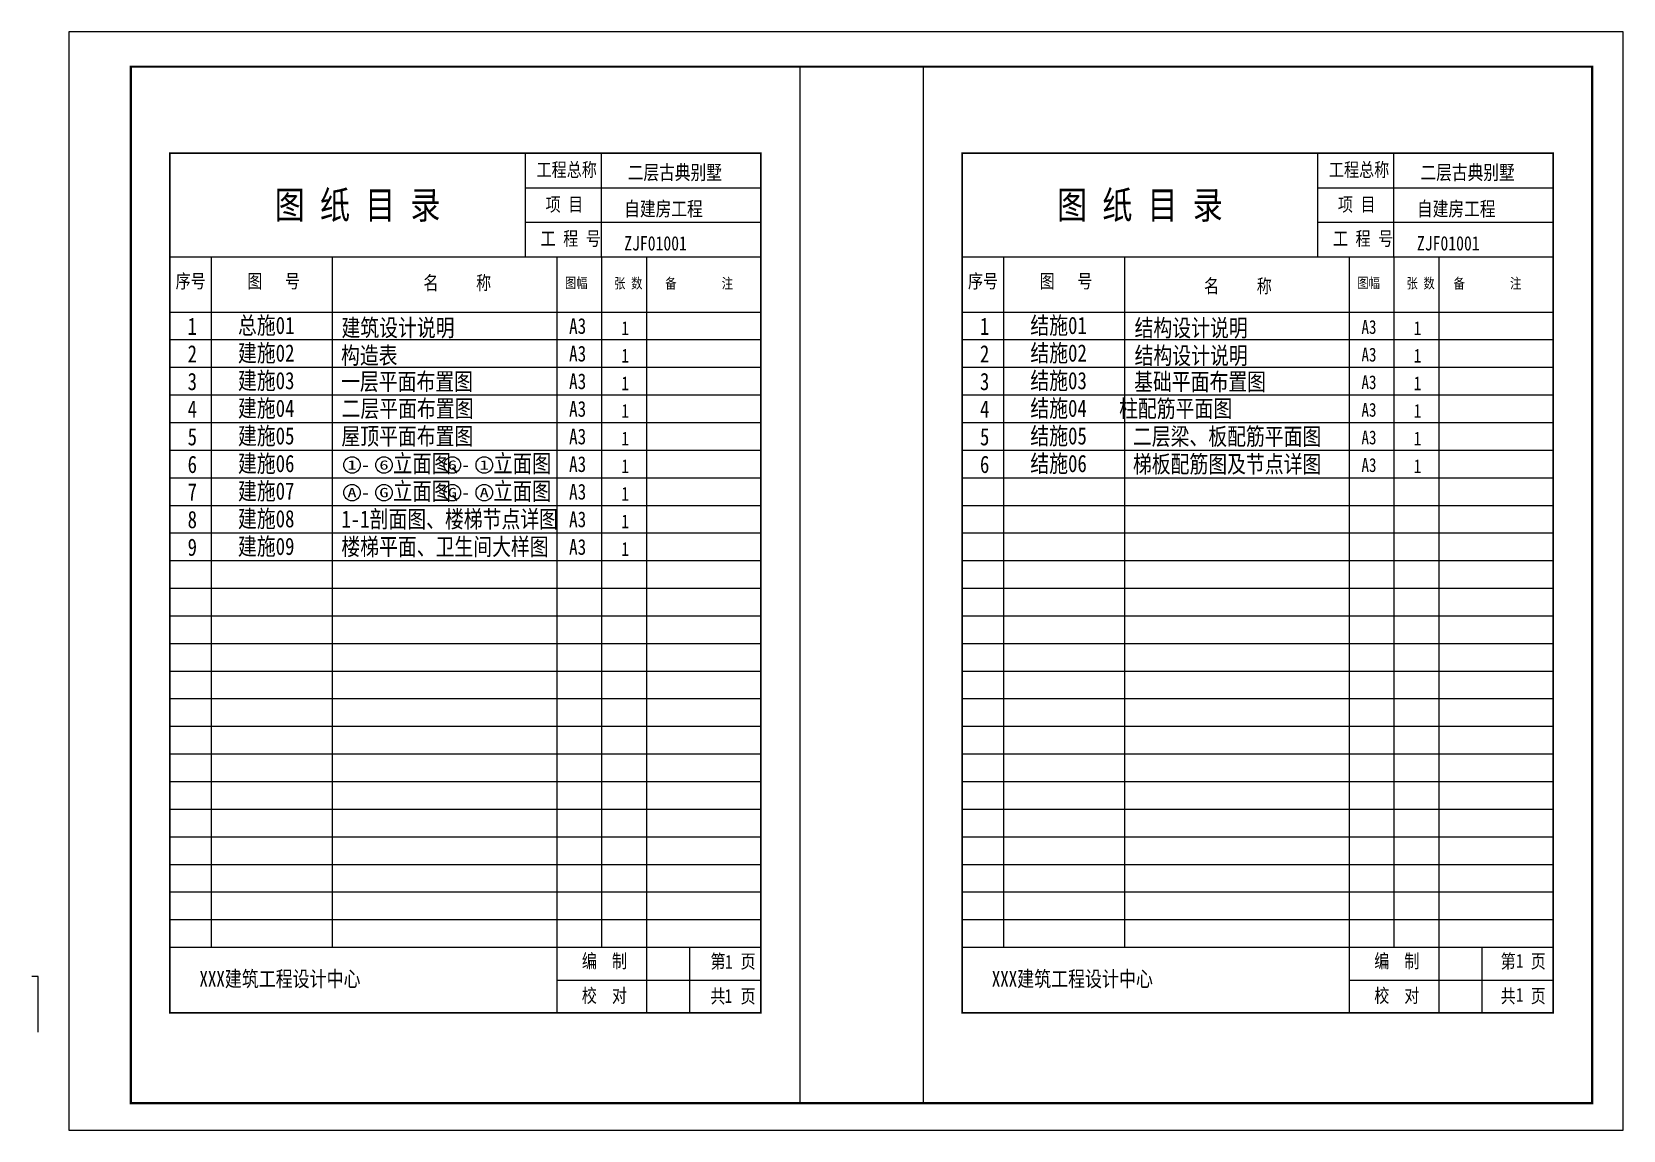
# Model space of a CAD drawing. Header units: millimetres. Extents: x 229 to 43229, y 83 to 29781.
import ezdxf
from ezdxf.enums import TextEntityAlignment as Align

# ---------------------------------------------------------------- set-up
doc = ezdxf.new("R2010")
doc.units = ezdxf.units.MM
for name, color, linetype in [('PUB_DIM', 3, 'Continuous'), ('PUB_TEXT', 7, 'Continuous'), ('PUB_TITLE', 4, 'Continuous'), ('TOTHER', 7, 'Continuous'), ('图框', 4, 'Continuous')]:
    doc.layers.add(name, color=color, linetype=linetype)
doc.styles.add('汉字', font='SimSun.ttf', dxfattribs={"width": 0.8, "height": 300})

msp = doc.modelspace()

# ---------------------------------------------------------------- linework, layer by layer
at = {"color": 5}
for p, q in [((396, 4236), (229, 4236)), ((396, 2736), (396, 4236))]:
    msp.add_line(p, q, dxfattribs=at)
at = {"layer": 'PUB_DIM'}
for points in [[(20979, 814), (2905, 814), (2905, 28835), (20979, 28835)], [(24315, 814), (42390, 814), (42390, 28835), (24315, 28835)]]:
    msp.add_lwpolyline(points, close=True, dxfattribs=at)
at = {"layer": 'PUB_TEXT'}
for centre in [(8881, 18069), (9744, 18069), (11592, 18069), (12454, 18069), (8881, 17322), (9744, 17322), (11592, 17322), (12454, 17322)]:
    msp.add_circle(centre, 223, dxfattribs=at)
at = {"layer": 'PUB_TITLE'}
for p, q in [((3958, 26497), (19926, 26497)), ((3958, 26497), (3958, 3257)), ((13571, 23697), (13571, 26497)), ((15624, 23697), (15624, 26497)), ((25368, 26497), (25368, 3257)), ((25368, 26497), (41336, 26497)), ((34982, 23697), (34982, 26497)), ((37035, 23697), (37035, 26497)), ((13571, 25564), (19926, 25564)), ((34982, 25564), (41336, 25564)), ((13571, 24631), (19926, 24631)), ((34982, 24631), (41336, 24631)), ((3958, 23697), (19926, 23697)), ((5078, 23697), (5078, 5031)), ((8344, 23697), (8344, 5031)), ((14411, 23697), (14411, 5031)), ((15624, 23697), (15624, 5031)), ((16838, 23697), (16838, 5031)), ((25368, 23697), (41336, 23697)), ((26488, 23697), (26488, 5031)), ((29755, 23697), (29755, 5031)), ((35822, 23697), (35822, 5031)), ((37035, 23697), (37035, 19964)), ((38248, 23697), (38248, 5031)), ((3958, 22204), (19926, 22204)), ((25368, 22204), (41336, 22204)), ((3958, 21457), (19926, 21457)), ((25368, 21457), (41336, 21457)), ((3958, 20711), (19926, 20711)), ((25368, 20711), (41336, 20711)), ((3958, 19964), (19926, 19964)), ((25368, 19964), (41336, 19964)), ((37035, 19964), (37035, 5031)), ((3958, 19217), (19926, 19217)), ((25368, 19217), (41336, 19217)), ((3958, 18471), (19926, 18471)), ((25368, 18471), (41336, 18471)), ((3958, 17724), (19926, 17724)), ((25368, 17724), (41336, 17724)), ((3958, 16977), (19926, 16977)), ((25368, 16977), (41336, 16977)), ((3958, 16231), (19926, 16231)), ((25368, 16231), (41336, 16231)), ((3958, 15484), (19926, 15484)), ((25368, 15484), (41336, 15484)), ((3958, 14737), (19926, 14737)), ((25368, 14737), (41336, 14737)), ((3958, 13991), (19926, 13991)), ((25368, 13991), (41336, 13991)), ((3958, 13244), (19926, 13244)), ((25368, 13244), (41336, 13244)), ((3958, 12497), (19926, 12497)), ((25368, 12497), (41336, 12497)), ((3958, 11751), (19926, 11751)), ((25368, 11751), (41336, 11751)), ((3958, 11004), (19926, 11004)), ((3958, 11004), (19926, 11004)), ((25368, 11004), (41336, 11004)), ((25368, 11004), (41336, 11004)), ((3958, 10257), (19926, 10257)), ((3958, 10257), (19926, 10257)), ((25368, 10257), (41336, 10257)), ((25368, 10257), (41336, 10257)), ((3958, 9511), (19926, 9511)), ((25368, 9511), (41336, 9511)), ((3958, 8764), (19926, 8764)), ((25368, 8764), (41336, 8764)), ((3958, 8017), (19926, 8017)), ((3958, 8017), (19926, 8017)), ((25368, 8017), (41336, 8017)), ((25368, 8017), (41336, 8017)), ((3958, 7271), (19926, 7271)), ((3958, 7271), (19926, 7271)), ((3958, 7271), (19926, 7271)), ((25368, 7271), (41336, 7271)), ((25368, 7271), (41336, 7271)), ((25368, 7271), (41336, 7271)), ((3958, 6524), (19926, 6524)), ((25368, 6524), (41336, 6524)), ((3958, 5777), (19926, 5777)), ((25368, 5777), (41336, 5777)), ((3958, 5031), (19926, 5031)), ((3958, 5031), (19926, 5031)), ((3958, 5031), (19926, 5031)), ((3958, 5031), (19926, 5031)), ((3958, 5031), (19926, 5031)), ((14411, 5031), (14411, 3257)), ((16838, 5031), (16838, 3257)), ((17997, 5031), (17997, 3257)), ((25368, 5031), (41336, 5031)), ((25368, 5031), (41336, 5031)), ((25368, 5031), (41336, 5031)), ((25368, 5031), (41336, 5031)), ((25368, 5031), (41336, 5031)), ((35822, 5031), (35822, 3257)), ((38248, 5031), (38248, 3257)), ((39408, 5031), (39408, 3257)), ((14411, 4144), (19926, 4144)), ((35822, 4144), (41336, 4144))]:
    msp.add_line(p, q, dxfattribs=at)
at = {"layer": 'PUB_TITLE', "const_width": 46.7}
for points in [[(3958, 3257), (19926, 3257), (19926, 26497), (3958, 26497)], [(25368, 3257), (41336, 3257), (41336, 26497), (25368, 26497)]]:
    msp.add_lwpolyline(points, close=True, dxfattribs=at)
at = {"layer": '图框'}
msp.add_lwpolyline([(1229, 29781), (1229, 83), (43229, 83), (43229, 29781)], close=True, dxfattribs=at)
at = {"layer": '图框', "color": 4, "const_width": 56.6}
msp.add_lwpolyline([(2905, 814), (42390, 814), (42390, 28835), (2905, 28835)], close=True, dxfattribs=at)

# ---------------------------------------------------------------- texts
at = {"style": '汉字', "width": 0.8}
for s, height, p in [('工程总称   ', 373.3, (13867, 25865)), ('二层古典别墅', 388.9, (16331, 25785)), ('工程总称   ', 373.3, (35278, 25865)), ('二层古典别墅', 388.9, (37752, 25785)), ('图 纸 目 录', 746.7, (6792, 24726)), ('图 纸 目 录', 746.7, (27932, 24726)), ('项 目', 373.3, (14111, 24928)), ('自建房工程', 388.9, (16236, 24801)), ('项 目', 373.3, (35521, 24928)), ('自建房工程', 388.9, (37657, 24801)), ('工 程 号', 373.3, (13976, 24004)), ('ZJF01001', 388.9, (16236, 23868)), ('工 程 号', 373.3, (35387, 24004)), ('ZJF01001', 388.9, (37657, 23868)), ('序号', 373.3, (4114, 22853)), ('图   号', 373.3, (6051, 22853)), ('名     称', 373.3, (10810, 22808)), ('序号', 373.3, (25525, 22853)), ('图   号', 373.3, (27462, 22853)), ('图幅', 280, (14634, 22853)), ('张 数', 280, (15963, 22842)), ('备        注', 280, (17344, 22840)), ('名     称', 373.3, (31904, 22720)), ('图幅', 280, (36045, 22853)), ('张 数', 280, (37373, 22842)), ('备        注', 280, (38646, 22840)), ('1', 467, (4438, 21587)), ('总施01', 466.7, (5799, 21610)), ('1', 373, (16160, 21584)), ('1', 467, (25848, 21587)), ('结施01', 466.7, (27210, 21610)), ('1', 373, (37571, 21584)), ('2', 467, (4438, 20840)), ('建施02', 466.7, (5799, 20863)), ('1', 373, (16160, 20838)), ('2', 467, (25848, 20840)), ('结施02', 466.7, (27210, 20863)), ('1', 373, (37571, 20838)), ('建施03', 466.7, (5799, 20116)), ('结施03', 466.7, (27210, 20116)), ('3', 467, (4438, 20093)), ('1', 373, (16160, 20091)), ('3', 467, (25848, 20093)), ('1', 373, (37571, 20091)), ('4', 467, (4438, 19347)), ('建施04', 466.7, (5799, 19370)), ('4', 467, (25848, 19347)), ('结施04', 466.7, (27210, 19370)), ('1', 373, (16160, 19344)), ('1', 373, (37571, 19344)), ('5', 467, (4438, 18600)), ('建施05', 466.7, (5799, 18623)), ('1', 373, (16160, 18598)), ('5', 467, (25848, 18600)), ('结施05', 466.7, (27210, 18623)), ('1', 373, (37571, 18598)), ('6', 467, (4438, 17853)), ('建施06', 466.7, (5799, 17876)), ('1', 373, (16160, 17851)), ('6', 467, (25848, 17853)), ('结施06', 466.7, (27210, 17876)), ('1', 373, (37571, 17851)), ('建施07', 466.7, (5799, 17130)), ('7', 467, (4438, 17107)), ('1', 373, (16160, 17104)), ('8', 467, (4438, 16360)), ('建施08', 466.7, (5799, 16383)), ('1', 373, (16160, 16358)), ('9', 467, (4438, 15613)), ('建施09', 466.7, (5799, 15636)), ('1', 373, (16160, 15611)), ('编  制', 373.3, (15091, 4471)), ('第  页', 373.3, (18565, 4461)), ('1', 373, (18961, 4450)), ('编  制', 373.3, (36502, 4471)), ('第  页', 373.3, (39917, 4465)), ('1', 373, (40331, 4476)), ('校  对', 373.3, (15091, 3536)), ('共  页', 373.3, (18565, 3520)), ('1', 373, (18948, 3526)), ('校  对', 373.3, (36502, 3536)), ('共  页', 373.3, (39917, 3525)), ('1', 373, (40330, 3558))]:
    msp.add_text(s, height=height, dxfattribs=at).set_placement(p)
at = {"layer": 'PUB_TEXT', "style": '汉字', "width": 0.8}
for s, height, p in [('建筑设计说明', 466.7, (8595, 21546)), ('结构设计说明', 466.7, (30027, 21540)), ('构造表', 466.7, (8583, 20799)), ('结构设计说明', 466.7, (30027, 20793)), ('一层平面布置图', 466.7, (8585, 20094)), ('基础平面布置图', 466.7, (30014, 20088)), ('二层平面布置图 ', 466.7, (8598, 19361)), ('屋顶平面布置图', 466.7, (8593, 18614)), ('二层梁、板配筋平面图', 466.7, (29981, 18608)), ('立面图、 ', 477.4, (9991, 17871)), ('立面图', 477.4, (12702, 17871)), ('梯板配筋图及节点详图', 466.7, (29981, 17861)), ('-', 421, (9129, 17871)), ('立面图、 ', 477.4, (9991, 17124)), ('-', 421, (11839, 17871)), ('立面图', 477.4, (12702, 17124)), ('-', 421, (9129, 17124)), ('-', 421, (11839, 17124)), ('1-1剖面图、楼梯节点详图', 466.67, (8593, 16374)), ('楼梯平面、卫生间大样图', 466.67, (8593, 15627))]:
    msp.add_text(s, height=height, dxfattribs=at).set_placement(p)
msp.add_text('柱配筋平面图', height=466.7, dxfattribs=at).set_placement((31135, 19603), align=Align.MIDDLE)
at = {"layer": 'PUB_TEXT', "style": '汉字', "width": 1.40625}
for s, p, p2 in [('1', (8755, 17943), (9007, 17943)), ('6', (9618, 17943), (9870, 17943)), ('6', (11466, 17943), (11718, 17943)), ('1', (12328, 17943), (12580, 17943)), ('A', (8755, 17196), (9007, 17196)), ('G', (9618, 17196), (9870, 17196)), ('G', (11466, 17196), (11718, 17196)), ('A', (12328, 17196), (12580, 17196))]:
    msp.add_text(s, height=252, dxfattribs=at).set_placement(p, p2, align=Align.FIT)
at = {"layer": 'PUB_TITLE', "style": '汉字', "width": 0.8}
for p in [(4758, 3965), (26169, 3965)]:
    msp.add_text('XXX建筑工程设计中心', height=420, dxfattribs=at).set_placement(p)
at = {"layer": 'TOTHER', "style": '汉字', "width": 0.8}
for height, p in [(424.2, (14746, 21614)), (373.3, (36157, 21614)), (424.2, (14746, 20867)), (373.3, (36157, 20867)), (424.2, (14746, 20120)), (373.3, (36157, 20120)), (424.2, (14746, 19374)), (373.3, (36157, 19374)), (424.2, (14746, 18627)), (373.3, (36157, 18627)), (424.2, (14746, 17880)), (373.3, (36157, 17880)), (424.2, (14746, 17134)), (424.2, (14746, 16387)), (424.2, (14746, 15640))]:
    msp.add_text('A3', height=height, dxfattribs=at).set_placement(p)

doc.saveas('drawing.dxf')
